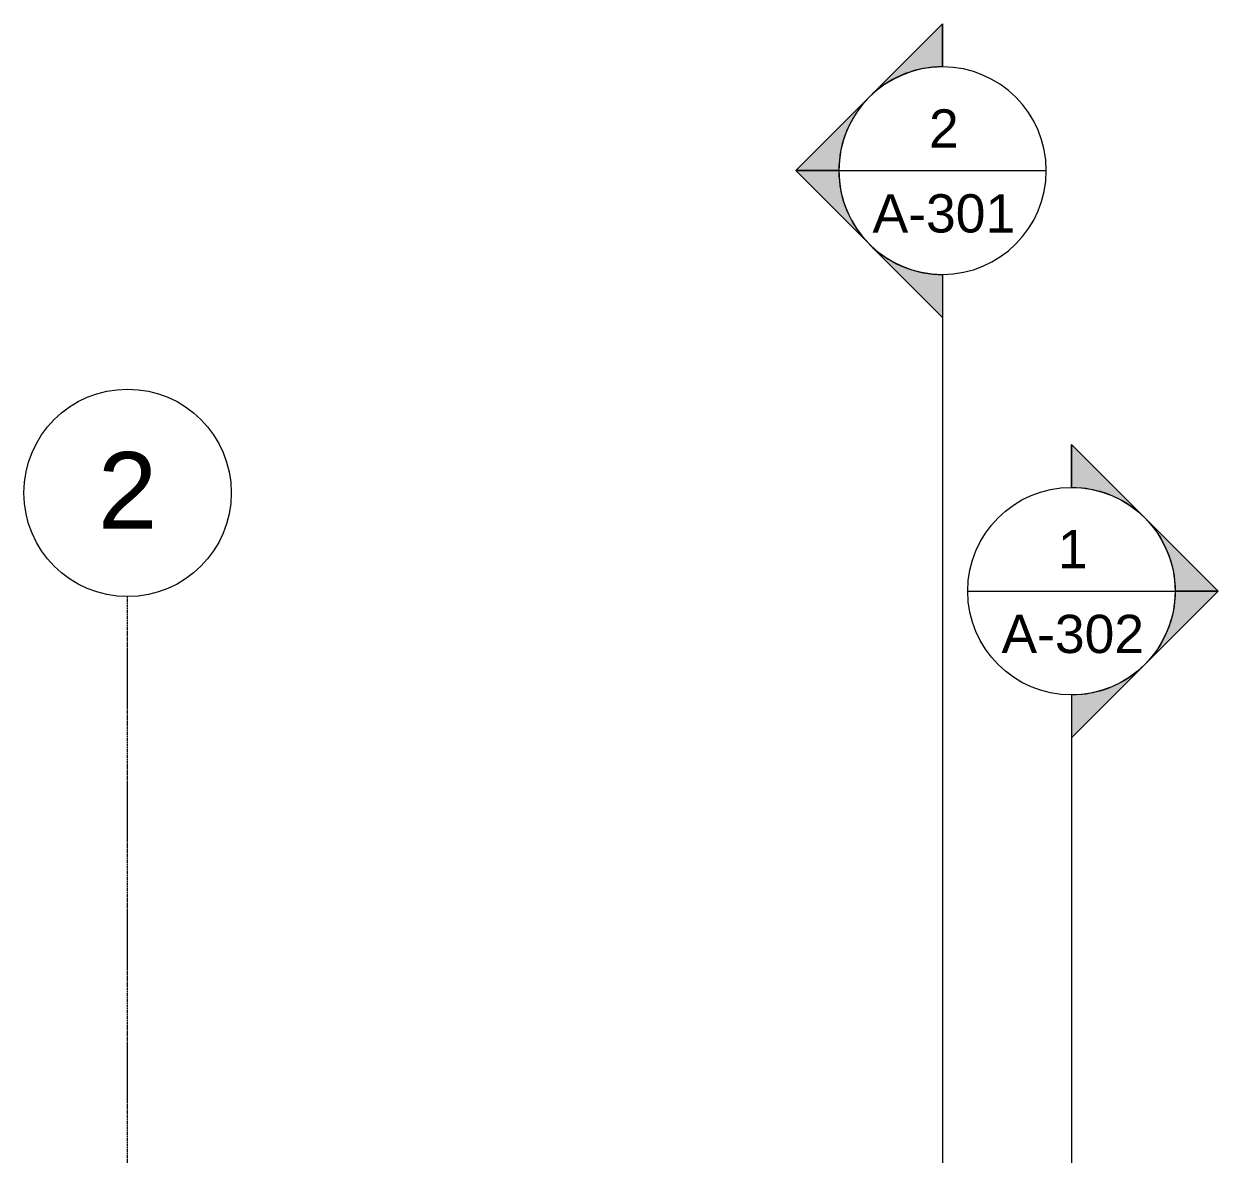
# Model space of a CAD drawing. Header units: inches. Extents: x 20426 to 92531, y -195 to 750.
# Drawn here: x 35826.7 to 36195.2, y 401.8 to 750.4 of the extents above; entities that cross this region are included whole.
import ezdxf

# ---------------------------------------------------------------- set-up
doc = ezdxf.new("R2010")
doc.units = ezdxf.units.IN
doc.header["$MEASUREMENT"] = 0
doc.linetypes.add('Grid Line 1_2_', pattern=[0.875, 0.5, -0.125, 0.125, -0.125])
for name, color, linetype, lineweight in [('G-ANNO-SYMB', 111, 'Continuous', 9), ('S-GRID', 1, 'Continuous', 9), ('S-GRID-IDEN', 1, 'Continuous', 9)]:
    doc.layers.add(name, color=color, linetype=linetype, lineweight=lineweight)
doc.styles.add('Arial_1', font='arial.ttf', dxfattribs={"height": 23.60479})
doc.styles.add('Arial_2', font='arial.ttf', dxfattribs={"height": 11.802395})

# ---------------------------------------------------------------- blocks, each defined once
blk = doc.blocks.new('Grid - Grid Head - Circle-14747-Elevation - North')
at = {"layer": 'S-GRID-IDEN'}
blk.add_circle((-22796.39, 605.76), 32, dxfattribs=at)
blk = doc.blocks.new('Section - Section Head - Filled-1526-Elevation - North')
at = {"layer": 'G-ANNO-SYMB'}
h = blk.add_hatch(color=256, dxfattribs=at)
edge = h.paths.add_edge_path(flags=0)
edge.add_arc((-25390.9, 577.16), 32.04, 90, 132.0784, ccw=False)
edge.add_line((-25390.9, 609.2), (-25390.9, 622.41))
edge.add_line((-25390.9, 622.41), (-25412.37, 600.94))
h = blk.add_hatch(color=256, dxfattribs=at)
edge = h.paths.add_edge_path(flags=0)
edge.add_line((-25413.53, 599.78), (-25436.15, 577.16))
edge.add_line((-25436.15, 577.16), (-25422.9, 577.16))
edge.add_arc((-25390.9, 577.16), 32, 135, 180, ccw=False)
h = blk.add_hatch(color=256, dxfattribs=at)
edge = h.paths.add_edge_path(flags=0)
edge.add_arc((-25390.9, 577.16), 32, 180, 225, ccw=False)
edge.add_line((-25422.9, 577.16), (-25436.15, 577.16))
edge.add_line((-25436.15, 577.16), (-25413.53, 554.53))
h = blk.add_hatch(color=256, dxfattribs=at)
edge = h.paths.add_edge_path(flags=0)
edge.add_line((-25412.37, 553.37), (-25390.9, 531.9))
edge.add_line((-25390.9, 531.9), (-25390.9, 545.12))
edge.add_arc((-25390.9, 577.16), 32.04, 227.9216, 270, ccw=False)
for p, q in [((-25436.15, 577.16), (-25390.9, 622.41)), ((-25412.37, 600.94), (-25390.9, 622.41)), ((-25390.9, 609.16), (-25390.9, 622.41)), ((-25390.9, 622.41), (-25390.9, 609.2)), ((-25436.15, 577.16), (-25413.53, 599.78)), ((-25436.15, 577.16), (-25390.9, 531.9)), ((-25422.9, 577.16), (-25436.15, 577.16)), ((-25413.53, 554.53), (-25436.15, 577.16)), ((-25436.15, 577.16), (-25422.9, 577.16)), ((-25390.9, 531.9), (-25412.37, 553.37)), ((-25390.9, 545.16), (-25390.9, 531.9)), ((-25390.9, 545.12), (-25390.9, 531.9))]:
    blk.add_line(p, q, dxfattribs=at)
for radius, start, end in [(32, 90, 270), (32.04, 90, 132.0784), (32, 270, 90), (32, 135, 180), (32, 180, 225), (32.04, 227.9216, 270)]:
    blk.add_arc((-25390.9, 577.16), radius, start, end, dxfattribs=at)

msp = doc.modelspace()

# ---------------------------------------------------------------- linework, layer by layer
at = {"layer": 'G-ANNO-SYMB'}
for p, q in [((36078.16, 705.16), (36142.16, 705.16)), ((36110.16, 673.16), (36110.16, -54.82)), ((36117.93, 575.45), (36181.93, 575.45)), ((36149.93, 543.45), (36149.93, -182.82))]:
    msp.add_line(p, q, dxfattribs=at)
at = {"layer": 'S-GRID', "linetype": 'Grid Line 1_2_'}
msp.add_line((35858.72, -132), (35858.72, 573.76), dxfattribs=at)

# ---------------------------------------------------------------- block references
at = {"layer": 'G-ANNO-SYMB'}
msp.add_blockref('Section - Section Head - Filled-1526-Elevation - North', (61501.06, 128), dxfattribs=at)
at = {"layer": 'G-ANNO-SYMB', "extrusion": (0, 0, -1)}
msp.add_blockref('Section - Section Head - Filled-1526-Elevation - North', (-10759.03, -1.71), dxfattribs=at)
at = {"layer": 'S-GRID-IDEN'}
msp.add_blockref('Grid - Grid Head - Circle-14747-Elevation - North', (58655.11, 0), dxfattribs=at)

# ---------------------------------------------------------------- texts
at = {"layer": 'G-ANNO-SYMB', "attachment_point": 2, "line_spacing_factor": 0.938532, "style": 'Arial_2'}
for s, insert, char_height, width in [('2', (36110.57, 724.05), 11.8, 10.944), ('A-301', (36110.57, 697.87), 11.802, 52.416), ('1', (36150.34, 594.34), 11.8, 10.944), ('A-302', (36150.34, 568.16), 11.802, 52.416)]:
    msp.add_mtext(s, dxfattribs=dict(at, insert=insert, char_height=char_height, width=width))

# ---------------------------------------------------------------- next in the draw order: texts
at = {"layer": 'S-GRID-IDEN', "insert": (35858.71, 618.35), "char_height": 23.6, "width": 21.888, "attachment_point": 2, "line_spacing_factor": 0.938532, "style": 'Arial_1', "bg_fill": 3, "box_fill_scale": 1.25, "bg_fill_color": 0, "bg_fill_transparency": 0}
msp.add_mtext('2', dxfattribs=at)

doc.saveas('drawing.dxf')
